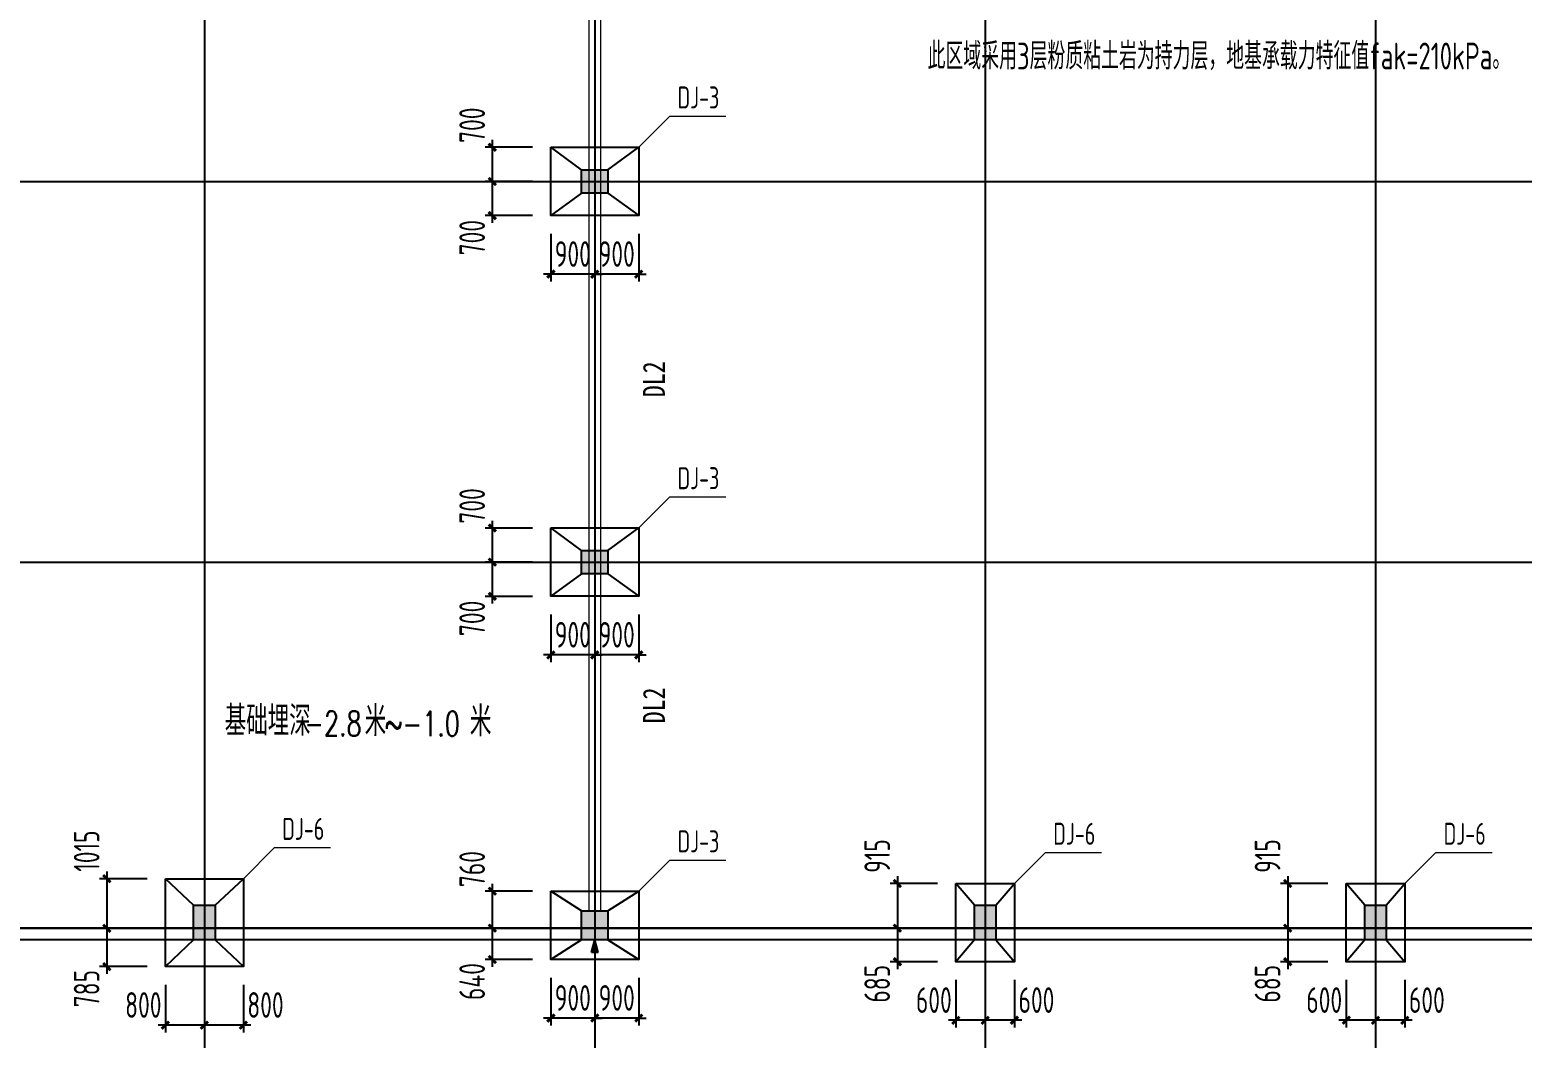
# Model space of a CAD drawing. Header units: millimetres. Extents: x 6950065 to 7140129, y 16284814 to 19754034.
# Drawn here: x 6989765 to 7020346, y 18923708 to 18944365 of the extents above; entities that cross this region are included whole.
import ezdxf

# ---------------------------------------------------------------- set-up
doc = ezdxf.new("R2010")
doc.units = ezdxf.units.MM
doc.header["$LTSCALE"] = 1500
doc.header["$MEASUREMENT"] = 0
doc.linetypes.add('94', pattern=[0])
doc.layers.get('Defpoints').update_dxf_attribs({"color": 1})
for name, color, linetype in [('1', 7, 'Continuous'), ('3', 3, 'Continuous'), ('AXIS', 3, 'Continuous'), ('COLU', 253, 'Continuous'), ('COLU_DIM', 3, 'Continuous'), ('COLU_HATCH', 251, 'Continuous'), ('C型钢', 6, 'Continuous'), ('dim', 7, 'Continuous'), ('DIM_SYMB', 165, 'Continuous'), ('搅拌桩', 136, 'Continuous'), ('轴线__尺寸数字', 253, 'Continuous')]:
    doc.layers.add(name, color=color, linetype=linetype)
doc.layers.add('BEAM_CON', color=4, linetype='Continuous', lineweight=0)
doc.layers.add('COLU_NUM', color=7, linetype='Continuous', lineweight=0)
doc.styles.add('_TCH_DIM', font='SIMPLEX', dxfattribs={"bigfont": 'GBCBIG'})
doc.styles.add('TSSD_Dimension', font='Tssdeng.shx', dxfattribs={"width": 0.7, "bigfont": 'hztxt.shx'})
doc.styles.add('TSSD_Label', font='Tssdeng.shx', dxfattribs={"width": 0.7, "bigfont": 'hztxt.shx'})
doc.styles.add('TSSD_REIN', font='tssdeng.shx', dxfattribs={"width": 0.7, "bigfont": 'tssdchn.shx'})
doc.styles.add('黑体', font='simhei.ttf', dxfattribs={"width": 0.8})
doc.dimstyles.new('TSSD_150_150', dxfattribs={"dimtxt": 525, "dimasz": 150, "dimexe": 150, "dimexo": 375, "dimgap": 150, "dimtad": 1, "dimdec": 0, "dimzin": 0, "dimdsep": 46, "dimtxsty": 'TSSD_Dimension', "dimblk": 'ARCHTICK', "dimcen": 0, "dimdle": 150, "dimclrt": 7, "dimadec": 0, "dimazin": 0, "dimtfac": 1, "dimtdec": 0, "dimtix": 1, "dimtmove": 2, "dimatfit": 3, "dimfxl": 0, "dimtolj": 1, "dimtzin": 0, "dimarcsym": 0})

# ---------------------------------------------------------------- blocks, each defined once
blk = doc.blocks.new('jmv')
at = {"layer": 'COLU_HATCH'}
for points in [[(6343576, 18763930), (6344116, 18763930), (6344116, 18763450), (6343576, 18763450)], [(6343576, 18756130), (6344116, 18756130), (6344116, 18755650), (6343576, 18755650)], [(6335626, 18748860), (6336066, 18748860), (6336066, 18748150), (6335626, 18748150)], [(6343576, 18748750), (6344116, 18748750), (6344116, 18748150), (6343576, 18748150)], [(6351626, 18748860), (6352066, 18748860), (6352066, 18748150), (6351626, 18748150)], [(6359626, 18748860), (6360066, 18748860), (6360066, 18748150), (6359626, 18748150)]]:
    blk.add_hatch(color=256, dxfattribs=at).paths.add_polyline_path(points)
at = {"layer": 'COLU'}
for points in [[(6343576, 18763930), (6344116, 18763930), (6344116, 18763450), (6343576, 18763450)], [(6343576, 18756130), (6344116, 18756130), (6344116, 18755650), (6343576, 18755650)], [(6335626, 18748860), (6336066, 18748860), (6336066, 18748150), (6335626, 18748150)], [(6343576, 18748750), (6344116, 18748750), (6344116, 18748150), (6343576, 18748150)], [(6351626, 18748860), (6352066, 18748860), (6352066, 18748150), (6351626, 18748150)], [(6359626, 18748860), (6360066, 18748860), (6360066, 18748150), (6359626, 18748150)]]:
    blk.add_lwpolyline(points, close=True, dxfattribs=at)
blk = doc.blocks.new('_ArchTick')
at = {"color": 0, "linetype": 'ByBlock', "const_width": 0.4}
blk.add_lwpolyline([(-0.5, -0.5), (0.5, 0.5)], dxfattribs=at)
blk = doc.blocks.new('*D810')
at = {"layer": 'COLU_DIM', "color": 0, "lineweight": -2}
for p, q in [((7001342, 18940184), (7001342, 18939209)), ((7002242, 18940184), (7002242, 18939209)), ((7001342, 18939359), (7001192, 18939359)), ((7002242, 18939359), (7001342, 18939359)), ((7002242, 18939359), (7002392, 18939359))]:
    blk.add_line(p, q, dxfattribs=at)
at = {"layer": 'Defpoints', "color": 0}
for p in [(7001342, 18940559), (7002242, 18940559), (7001342, 18939359)]:
    blk.add_point(p, dxfattribs=at)
at = {"layer": 'COLU_DIM', "color": 0, "lineweight": -2, "xscale": 150, "yscale": 150, "zscale": 150}
blk.add_blockref('_ArchTick', (7001342, 18939359), dxfattribs=at)
at = {"layer": 'COLU_DIM', "color": 0, "lineweight": -2, "xscale": 150, "yscale": 150, "zscale": 150, "rotation": 180}
blk.add_blockref('_ArchTick', (7002242, 18939359), dxfattribs=at)
at = {"layer": 'COLU_DIM', "color": 7, "insert": (7001792, 18939772), "char_height": 525, "attachment_point": 5, "style": 'TSSD_Dimension'}
blk.add_mtext('\\A1;900', dxfattribs=at)
blk = doc.blocks.new('*D811')
at = {"layer": 'COLU_DIM', "color": 0, "lineweight": -2}
for p, q in [((7000442, 18940184), (7000442, 18939209)), ((7001342, 18940184), (7001342, 18939209)), ((7000442, 18939359), (7000292, 18939359)), ((7001342, 18939359), (7000442, 18939359)), ((7001342, 18939359), (7001492, 18939359))]:
    blk.add_line(p, q, dxfattribs=at)
at = {"layer": 'Defpoints', "color": 0}
for p in [(7000442, 18940559), (7001342, 18940559), (7000442, 18939359)]:
    blk.add_point(p, dxfattribs=at)
at = {"layer": 'COLU_DIM', "color": 0, "lineweight": -2, "xscale": 150, "yscale": 150, "zscale": 150}
blk.add_blockref('_ArchTick', (7000442, 18939359), dxfattribs=at)
at = {"layer": 'COLU_DIM', "color": 0, "lineweight": -2, "xscale": 150, "yscale": 150, "zscale": 150, "rotation": 180}
blk.add_blockref('_ArchTick', (7001342, 18939359), dxfattribs=at)
at = {"layer": 'COLU_DIM', "color": 7, "insert": (7000892, 18939772), "char_height": 525, "attachment_point": 5, "style": 'TSSD_Dimension'}
blk.add_mtext('\\A1;900', dxfattribs=at)
blk = doc.blocks.new('*D812')
at = {"layer": 'COLU_DIM', "color": 0, "lineweight": -2}
for p, q in [((7000067, 18941959), (6999092, 18941959)), ((6999242, 18942109), (6999242, 18941109)), ((7000067, 18941259), (6999092, 18941259))]:
    blk.add_line(p, q, dxfattribs=at)
at = {"layer": 'Defpoints', "color": 0}
for p in [(7000442, 18941959), (6999242, 18941259), (7000442, 18941259)]:
    blk.add_point(p, dxfattribs=at)
at = {"layer": 'COLU_DIM', "color": 0, "lineweight": -2, "xscale": 150, "yscale": 150, "zscale": 150}
for p, rotation in [((6999242, 18941959), 90), ((6999242, 18941259), 270)]:
    blk.add_blockref('_ArchTick', p, dxfattribs=dict(at, rotation=rotation))
at = {"layer": 'COLU_DIM', "color": 7, "insert": (6998829, 18942411), "char_height": 525, "attachment_point": 5, "rotation": 90, "style": 'TSSD_Dimension'}
blk.add_mtext('\\A1;700', dxfattribs=at)
blk = doc.blocks.new('*D813')
at = {"layer": 'COLU_DIM', "color": 0, "lineweight": -2}
for p, q in [((7000067, 18941259), (6999092, 18941259)), ((6999242, 18941409), (6999242, 18940409)), ((7000067, 18940559), (6999092, 18940559))]:
    blk.add_line(p, q, dxfattribs=at)
at = {"layer": 'Defpoints', "color": 0}
for p in [(7000442, 18941259), (6999242, 18940559), (7000442, 18940559)]:
    blk.add_point(p, dxfattribs=at)
at = {"layer": 'COLU_DIM', "color": 0, "lineweight": -2, "xscale": 150, "yscale": 150, "zscale": 150}
for p, rotation in [((6999242, 18941259), 90), ((6999242, 18940559), 270)]:
    blk.add_blockref('_ArchTick', p, dxfattribs=dict(at, rotation=rotation))
at = {"layer": 'COLU_DIM', "color": 7, "insert": (6998829, 18940107), "char_height": 525, "attachment_point": 5, "rotation": 90, "style": 'TSSD_Dimension'}
blk.add_mtext('\\A1;700', dxfattribs=at)
blk = doc.blocks.new('*D814')
at = {"layer": 'COLU_DIM', "color": 0, "lineweight": -2}
for p, q in [((7001342, 18932384), (7001342, 18931409)), ((7002242, 18932384), (7002242, 18931409)), ((7001342, 18931559), (7001192, 18931559)), ((7002242, 18931559), (7001342, 18931559)), ((7002242, 18931559), (7002392, 18931559))]:
    blk.add_line(p, q, dxfattribs=at)
at = {"layer": 'Defpoints', "color": 0}
for p in [(7001342, 18932759), (7002242, 18932759), (7001342, 18931559)]:
    blk.add_point(p, dxfattribs=at)
at = {"layer": 'COLU_DIM', "color": 0, "lineweight": -2, "xscale": 150, "yscale": 150, "zscale": 150}
blk.add_blockref('_ArchTick', (7001342, 18931559), dxfattribs=at)
at = {"layer": 'COLU_DIM', "color": 0, "lineweight": -2, "xscale": 150, "yscale": 150, "zscale": 150, "rotation": 180}
blk.add_blockref('_ArchTick', (7002242, 18931559), dxfattribs=at)
at = {"layer": 'COLU_DIM', "color": 7, "insert": (7001792, 18931972), "char_height": 525, "attachment_point": 5, "style": 'TSSD_Dimension'}
blk.add_mtext('\\A1;900', dxfattribs=at)
blk = doc.blocks.new('*D815')
at = {"layer": 'COLU_DIM', "color": 0, "lineweight": -2}
for p, q in [((7000442, 18932384), (7000442, 18931409)), ((7001342, 18932384), (7001342, 18931409)), ((7000442, 18931559), (7000292, 18931559)), ((7001342, 18931559), (7000442, 18931559)), ((7001342, 18931559), (7001492, 18931559))]:
    blk.add_line(p, q, dxfattribs=at)
at = {"layer": 'Defpoints', "color": 0}
for p in [(7000442, 18932759), (7001342, 18932759), (7000442, 18931559)]:
    blk.add_point(p, dxfattribs=at)
at = {"layer": 'COLU_DIM', "color": 0, "lineweight": -2, "xscale": 150, "yscale": 150, "zscale": 150}
blk.add_blockref('_ArchTick', (7000442, 18931559), dxfattribs=at)
at = {"layer": 'COLU_DIM', "color": 0, "lineweight": -2, "xscale": 150, "yscale": 150, "zscale": 150, "rotation": 180}
blk.add_blockref('_ArchTick', (7001342, 18931559), dxfattribs=at)
at = {"layer": 'COLU_DIM', "color": 7, "insert": (7000892, 18931972), "char_height": 525, "attachment_point": 5, "style": 'TSSD_Dimension'}
blk.add_mtext('\\A1;900', dxfattribs=at)
blk = doc.blocks.new('*D816')
at = {"layer": 'COLU_DIM', "color": 0, "lineweight": -2}
for p, q in [((6999242, 18934309), (6999242, 18933309)), ((7000067, 18934159), (6999092, 18934159)), ((7000067, 18933459), (6999092, 18933459))]:
    blk.add_line(p, q, dxfattribs=at)
at = {"layer": 'Defpoints', "color": 0}
for p in [(7000442, 18934159), (6999242, 18933459), (7000442, 18933459)]:
    blk.add_point(p, dxfattribs=at)
at = {"layer": 'COLU_DIM', "color": 0, "lineweight": -2, "xscale": 150, "yscale": 150, "zscale": 150}
for p, rotation in [((6999242, 18934159), 90), ((6999242, 18933459), 270)]:
    blk.add_blockref('_ArchTick', p, dxfattribs=dict(at, rotation=rotation))
at = {"layer": 'COLU_DIM', "color": 7, "insert": (6998829, 18934611), "char_height": 525, "attachment_point": 5, "rotation": 90, "style": 'TSSD_Dimension'}
blk.add_mtext('\\A1;700', dxfattribs=at)
blk = doc.blocks.new('*D817')
at = {"layer": 'COLU_DIM', "color": 0, "lineweight": -2}
for p, q in [((6999242, 18933609), (6999242, 18932609)), ((7000067, 18933459), (6999092, 18933459)), ((7000067, 18932759), (6999092, 18932759))]:
    blk.add_line(p, q, dxfattribs=at)
at = {"layer": 'Defpoints', "color": 0}
for p in [(7000442, 18933459), (6999242, 18932759), (7000442, 18932759)]:
    blk.add_point(p, dxfattribs=at)
at = {"layer": 'COLU_DIM', "color": 0, "lineweight": -2, "xscale": 150, "yscale": 150, "zscale": 150}
for p, rotation in [((6999242, 18933459), 90), ((6999242, 18932759), 270)]:
    blk.add_blockref('_ArchTick', p, dxfattribs=dict(at, rotation=rotation))
at = {"layer": 'COLU_DIM', "color": 7, "insert": (6998829, 18932307), "char_height": 525, "attachment_point": 5, "rotation": 90, "style": 'TSSD_Dimension'}
blk.add_mtext('\\A1;700', dxfattribs=at)
blk = doc.blocks.new('*D818')
at = {"layer": 'COLU_DIM', "color": 0, "lineweight": -2}
for p, q in [((7001342, 18924944), (7001342, 18923969)), ((7002242, 18924944), (7002242, 18923969)), ((7001342, 18924119), (7001192, 18924119)), ((7002242, 18924119), (7001342, 18924119)), ((7002242, 18924119), (7002392, 18924119))]:
    blk.add_line(p, q, dxfattribs=at)
at = {"layer": 'Defpoints', "color": 0}
for p in [(7001342, 18925319), (7002242, 18925319), (7001342, 18924119)]:
    blk.add_point(p, dxfattribs=at)
at = {"layer": 'COLU_DIM', "color": 0, "lineweight": -2, "xscale": 150, "yscale": 150, "zscale": 150}
blk.add_blockref('_ArchTick', (7001342, 18924119), dxfattribs=at)
at = {"layer": 'COLU_DIM', "color": 0, "lineweight": -2, "xscale": 150, "yscale": 150, "zscale": 150, "rotation": 180}
blk.add_blockref('_ArchTick', (7002242, 18924119), dxfattribs=at)
at = {"layer": 'COLU_DIM', "color": 7, "insert": (7001792, 18924532), "char_height": 525, "attachment_point": 5, "style": 'TSSD_Dimension'}
blk.add_mtext('\\A1;900', dxfattribs=at)
blk = doc.blocks.new('*D819')
at = {"layer": 'COLU_DIM', "color": 0, "lineweight": -2}
for p, q in [((7000442, 18924944), (7000442, 18923969)), ((7001342, 18924944), (7001342, 18923969)), ((7000442, 18924119), (7000292, 18924119)), ((7001342, 18924119), (7000442, 18924119)), ((7001342, 18924119), (7001492, 18924119))]:
    blk.add_line(p, q, dxfattribs=at)
at = {"layer": 'Defpoints', "color": 0}
for p in [(7000442, 18925319), (7001342, 18925319), (7000442, 18924119)]:
    blk.add_point(p, dxfattribs=at)
at = {"layer": 'COLU_DIM', "color": 0, "lineweight": -2, "xscale": 150, "yscale": 150, "zscale": 150}
blk.add_blockref('_ArchTick', (7000442, 18924119), dxfattribs=at)
at = {"layer": 'COLU_DIM', "color": 0, "lineweight": -2, "xscale": 150, "yscale": 150, "zscale": 150, "rotation": 180}
blk.add_blockref('_ArchTick', (7001342, 18924119), dxfattribs=at)
at = {"layer": 'COLU_DIM', "color": 7, "insert": (7000892, 18924532), "char_height": 525, "attachment_point": 5, "style": 'TSSD_Dimension'}
blk.add_mtext('\\A1;900', dxfattribs=at)
blk = doc.blocks.new('*D820')
at = {"layer": 'COLU_DIM', "color": 0, "lineweight": -2}
for p, q in [((7000067, 18926719), (6999092, 18926719)), ((6999242, 18926869), (6999242, 18925809)), ((7000067, 18925959), (6999092, 18925959))]:
    blk.add_line(p, q, dxfattribs=at)
at = {"layer": 'Defpoints', "color": 0}
for p in [(7000442, 18926719), (6999242, 18925959), (7000442, 18925959)]:
    blk.add_point(p, dxfattribs=at)
at = {"layer": 'COLU_DIM', "color": 0, "lineweight": -2, "xscale": 150, "yscale": 150, "zscale": 150}
for p, rotation in [((6999242, 18926719), 90), ((6999242, 18925959), 270)]:
    blk.add_blockref('_ArchTick', p, dxfattribs=dict(at, rotation=rotation))
at = {"layer": 'COLU_DIM', "color": 7, "insert": (6998829, 18927171), "char_height": 525, "attachment_point": 5, "rotation": 90, "style": 'TSSD_Dimension'}
blk.add_mtext('\\A1;760', dxfattribs=at)
blk = doc.blocks.new('*D821')
at = {"layer": 'COLU_DIM', "color": 0, "lineweight": -2}
for p, q in [((6999242, 18926109), (6999242, 18925169)), ((7000067, 18925959), (6999092, 18925959)), ((7000067, 18925319), (6999092, 18925319))]:
    blk.add_line(p, q, dxfattribs=at)
at = {"layer": 'Defpoints', "color": 0}
for p in [(7000442, 18925959), (6999242, 18925319), (7000442, 18925319)]:
    blk.add_point(p, dxfattribs=at)
at = {"layer": 'COLU_DIM', "color": 0, "lineweight": -2, "xscale": 150, "yscale": 150, "zscale": 150}
for p, rotation in [((6999242, 18925959), 90), ((6999242, 18925319), 270)]:
    blk.add_blockref('_ArchTick', p, dxfattribs=dict(at, rotation=rotation))
at = {"layer": 'COLU_DIM', "color": 7, "insert": (6998829, 18924867), "char_height": 525, "attachment_point": 5, "rotation": 90, "style": 'TSSD_Dimension'}
blk.add_mtext('\\A1;640', dxfattribs=at)
blk = doc.blocks.new('*D830')
at = {"layer": 'COLU_DIM', "color": 0, "lineweight": -2}
for p, q in [((6993342, 18924799), (6993342, 18923824)), ((6994142, 18924799), (6994142, 18923824)), ((6994292, 18923974), (6993192, 18923974))]:
    blk.add_line(p, q, dxfattribs=at)
at = {"layer": 'Defpoints', "color": 0}
for p in [(6993342, 18925174), (6994142, 18925174), (6993342, 18923974)]:
    blk.add_point(p, dxfattribs=at)
at = {"layer": 'COLU_DIM', "color": 0, "lineweight": -2, "xscale": 150, "yscale": 150, "zscale": 150, "rotation": 180}
blk.add_blockref('_ArchTick', (6993342, 18923974), dxfattribs=at)
at = {"layer": 'COLU_DIM', "color": 0, "lineweight": -2, "xscale": 150, "yscale": 150, "zscale": 150}
blk.add_blockref('_ArchTick', (6994142, 18923974), dxfattribs=at)
at = {"layer": 'COLU_DIM', "color": 7, "insert": (6994593, 18924387), "char_height": 525, "attachment_point": 5, "style": 'TSSD_Dimension'}
blk.add_mtext('\\A1;800', dxfattribs=at)
blk = doc.blocks.new('*D831')
at = {"layer": 'COLU_DIM', "color": 0, "lineweight": -2}
for p, q in [((6992542, 18924799), (6992542, 18923824)), ((6993342, 18924799), (6993342, 18923824)), ((6993492, 18923974), (6992392, 18923974))]:
    blk.add_line(p, q, dxfattribs=at)
at = {"layer": 'Defpoints', "color": 0}
for p in [(6992542, 18925174), (6993342, 18925174), (6992542, 18923974)]:
    blk.add_point(p, dxfattribs=at)
at = {"layer": 'COLU_DIM', "color": 0, "lineweight": -2, "xscale": 150, "yscale": 150, "zscale": 150, "rotation": 180}
blk.add_blockref('_ArchTick', (6992542, 18923974), dxfattribs=at)
at = {"layer": 'COLU_DIM', "color": 0, "lineweight": -2, "xscale": 150, "yscale": 150, "zscale": 150}
blk.add_blockref('_ArchTick', (6993342, 18923974), dxfattribs=at)
at = {"layer": 'COLU_DIM', "color": 7, "insert": (6992090, 18924387), "char_height": 525, "attachment_point": 5, "style": 'TSSD_Dimension'}
blk.add_mtext('\\A1;800', dxfattribs=at)
blk = doc.blocks.new('*D832')
at = {"layer": 'COLU_DIM', "color": 0, "lineweight": -2}
for p, q in [((6992167, 18926974), (6991192, 18926974)), ((6991342, 18927124), (6991342, 18925809)), ((6992167, 18925959), (6991192, 18925959))]:
    blk.add_line(p, q, dxfattribs=at)
at = {"layer": 'Defpoints', "color": 0}
for p in [(6992542, 18926974), (6991342, 18925959), (6992542, 18925959)]:
    blk.add_point(p, dxfattribs=at)
at = {"layer": 'COLU_DIM', "color": 0, "lineweight": -2, "xscale": 150, "yscale": 150, "zscale": 150}
for p, rotation in [((6991342, 18926974), 90), ((6991342, 18925959), 270)]:
    blk.add_blockref('_ArchTick', p, dxfattribs=dict(at, rotation=rotation))
at = {"layer": 'COLU_DIM', "color": 7, "insert": (6990929, 18927539), "char_height": 525, "attachment_point": 5, "rotation": 90, "style": 'TSSD_Dimension'}
blk.add_mtext('\\A1;1015', dxfattribs=at)
blk = doc.blocks.new('*D833')
at = {"layer": 'COLU_DIM', "color": 0, "lineweight": -2}
for p, q in [((6991342, 18926109), (6991342, 18925024)), ((6992167, 18925959), (6991192, 18925959)), ((6992167, 18925174), (6991192, 18925174))]:
    blk.add_line(p, q, dxfattribs=at)
at = {"layer": 'Defpoints', "color": 0}
for p in [(6992542, 18925959), (6991342, 18925174), (6992542, 18925174)]:
    blk.add_point(p, dxfattribs=at)
at = {"layer": 'COLU_DIM', "color": 0, "lineweight": -2, "xscale": 150, "yscale": 150, "zscale": 150}
for p, rotation in [((6991342, 18925959), 90), ((6991342, 18925174), 270)]:
    blk.add_blockref('_ArchTick', p, dxfattribs=dict(at, rotation=rotation))
at = {"layer": 'COLU_DIM', "color": 7, "insert": (6990929, 18924722), "char_height": 525, "attachment_point": 5, "rotation": 90, "style": 'TSSD_Dimension'}
blk.add_mtext('\\A1;785', dxfattribs=at)
blk = doc.blocks.new('A$C177878A3')
at = {"layer": '1', "linetype": '94'}
blk.add_hatch(color=6, dxfattribs=at).paths.add_polyline_path([(112, 433), (0, 0), (224, 0)])
at = {"layer": '1', "color": 6, "linetype": '94'}
for p, q in [((0, 0), (112, 433)), ((224, 0), (112, 433)), ((0, 0), (224, 0))]:
    blk.add_line(p, q, dxfattribs=at)
blk = doc.blocks.new('A$C32175502')
at = {"layer": '1', "linetype": '94'}
blk.add_blockref('A$C177878A3', (0, 0), dxfattribs=at)
blk = doc.blocks.new('A$C3C5B3CE3')
at = {"layer": '1', "linetype": '94', "rotation": 180}
blk.add_blockref('A$C32175502', (224, 433), dxfattribs=at)
blk = doc.blocks.new('A$C43EB326B')
at = {"layer": '搅拌桩'}
blk.add_blockref('A$C3C5B3CE3', (0, 0), dxfattribs=at)
blk = doc.blocks.new('A$C2BB7790D')
at = {"layer": 'dim'}
blk.add_blockref('A$C43EB326B', (0, 0), dxfattribs=at)
blk = doc.blocks.new('*D1351')
at = {"layer": 'COLU_DIM', "color": 0, "lineweight": -2}
for p, q in [((7009342, 18924899), (7009342, 18923924)), ((7009942, 18924899), (7009942, 18923924)), ((7010092, 18924074), (7009192, 18924074))]:
    blk.add_line(p, q, dxfattribs=at)
at = {"layer": 'Defpoints', "color": 0}
for p in [(7009342, 18925274), (7009942, 18925274), (7009342, 18924074)]:
    blk.add_point(p, dxfattribs=at)
at = {"layer": 'COLU_DIM', "color": 0, "lineweight": -2, "xscale": 150, "yscale": 150, "zscale": 150, "rotation": 180}
blk.add_blockref('_ArchTick', (7009342, 18924074), dxfattribs=at)
at = {"layer": 'COLU_DIM', "color": 0, "lineweight": -2, "xscale": 150, "yscale": 150, "zscale": 150}
blk.add_blockref('_ArchTick', (7009942, 18924074), dxfattribs=at)
at = {"layer": 'COLU_DIM', "color": 7, "insert": (7010393, 18924487), "char_height": 525, "attachment_point": 5, "style": 'TSSD_Dimension'}
blk.add_mtext('\\A1;600', dxfattribs=at)
blk = doc.blocks.new('*D1352')
at = {"layer": 'COLU_DIM', "color": 0, "lineweight": -2}
for p, q in [((7008742, 18924899), (7008742, 18923924)), ((7009342, 18924899), (7009342, 18923924)), ((7009492, 18924074), (7008592, 18924074))]:
    blk.add_line(p, q, dxfattribs=at)
at = {"layer": 'Defpoints', "color": 0}
for p in [(7008742, 18925274), (7009342, 18925274), (7008742, 18924074)]:
    blk.add_point(p, dxfattribs=at)
at = {"layer": 'COLU_DIM', "color": 0, "lineweight": -2, "xscale": 150, "yscale": 150, "zscale": 150, "rotation": 180}
blk.add_blockref('_ArchTick', (7008742, 18924074), dxfattribs=at)
at = {"layer": 'COLU_DIM', "color": 0, "lineweight": -2, "xscale": 150, "yscale": 150, "zscale": 150}
blk.add_blockref('_ArchTick', (7009342, 18924074), dxfattribs=at)
at = {"layer": 'COLU_DIM', "color": 7, "insert": (7008290, 18924487), "char_height": 525, "attachment_point": 5, "style": 'TSSD_Dimension'}
blk.add_mtext('\\A1;600', dxfattribs=at)
blk = doc.blocks.new('*D1353')
at = {"layer": 'COLU_DIM', "color": 0, "lineweight": -2}
for p, q in [((7007542, 18927024), (7007542, 18925809)), ((7008367, 18926874), (7007392, 18926874)), ((7008367, 18925959), (7007392, 18925959))]:
    blk.add_line(p, q, dxfattribs=at)
at = {"layer": 'Defpoints', "color": 0}
for p in [(7008742, 18926874), (7007542, 18925959), (7008742, 18925959)]:
    blk.add_point(p, dxfattribs=at)
at = {"layer": 'COLU_DIM', "color": 0, "lineweight": -2, "xscale": 150, "yscale": 150, "zscale": 150}
for p, rotation in [((7007542, 18926874), 90), ((7007542, 18925959), 270)]:
    blk.add_blockref('_ArchTick', p, dxfattribs=dict(at, rotation=rotation))
at = {"layer": 'COLU_DIM', "color": 7, "insert": (7007129, 18927439), "char_height": 525, "attachment_point": 5, "rotation": 90, "style": 'TSSD_Dimension'}
blk.add_mtext('\\A1;915', dxfattribs=at)
blk = doc.blocks.new('*D1354')
at = {"layer": 'COLU_DIM', "color": 0, "lineweight": -2}
for p, q in [((7007542, 18926109), (7007542, 18925124)), ((7008367, 18925959), (7007392, 18925959)), ((7008367, 18925274), (7007392, 18925274))]:
    blk.add_line(p, q, dxfattribs=at)
at = {"layer": 'Defpoints', "color": 0}
for p in [(7008742, 18925959), (7007542, 18925274), (7008742, 18925274)]:
    blk.add_point(p, dxfattribs=at)
at = {"layer": 'COLU_DIM', "color": 0, "lineweight": -2, "xscale": 150, "yscale": 150, "zscale": 150}
for p, rotation in [((7007542, 18925959), 90), ((7007542, 18925274), 270)]:
    blk.add_blockref('_ArchTick', p, dxfattribs=dict(at, rotation=rotation))
at = {"layer": 'COLU_DIM', "color": 7, "insert": (7007129, 18924822), "char_height": 525, "attachment_point": 5, "rotation": 90, "style": 'TSSD_Dimension'}
blk.add_mtext('\\A1;685', dxfattribs=at)
blk = doc.blocks.new('*D1355')
at = {"layer": 'COLU_DIM', "color": 0, "lineweight": -2}
for p, q in [((7017342, 18924899), (7017342, 18923924)), ((7017942, 18924899), (7017942, 18923924)), ((7018092, 18924074), (7017192, 18924074))]:
    blk.add_line(p, q, dxfattribs=at)
at = {"layer": 'Defpoints', "color": 0}
for p in [(7017342, 18925274), (7017942, 18925274), (7017342, 18924074)]:
    blk.add_point(p, dxfattribs=at)
at = {"layer": 'COLU_DIM', "color": 0, "lineweight": -2, "xscale": 150, "yscale": 150, "zscale": 150, "rotation": 180}
blk.add_blockref('_ArchTick', (7017342, 18924074), dxfattribs=at)
at = {"layer": 'COLU_DIM', "color": 0, "lineweight": -2, "xscale": 150, "yscale": 150, "zscale": 150}
blk.add_blockref('_ArchTick', (7017942, 18924074), dxfattribs=at)
at = {"layer": 'COLU_DIM', "color": 7, "insert": (7018393, 18924487), "char_height": 525, "attachment_point": 5, "style": 'TSSD_Dimension'}
blk.add_mtext('\\A1;600', dxfattribs=at)
blk = doc.blocks.new('*D1356')
at = {"layer": 'COLU_DIM', "color": 0, "lineweight": -2}
for p, q in [((7016742, 18924899), (7016742, 18923924)), ((7017342, 18924899), (7017342, 18923924)), ((7017492, 18924074), (7016592, 18924074))]:
    blk.add_line(p, q, dxfattribs=at)
at = {"layer": 'Defpoints', "color": 0}
for p in [(7016742, 18925274), (7017342, 18925274), (7016742, 18924074)]:
    blk.add_point(p, dxfattribs=at)
at = {"layer": 'COLU_DIM', "color": 0, "lineweight": -2, "xscale": 150, "yscale": 150, "zscale": 150, "rotation": 180}
blk.add_blockref('_ArchTick', (7016742, 18924074), dxfattribs=at)
at = {"layer": 'COLU_DIM', "color": 0, "lineweight": -2, "xscale": 150, "yscale": 150, "zscale": 150}
blk.add_blockref('_ArchTick', (7017342, 18924074), dxfattribs=at)
at = {"layer": 'COLU_DIM', "color": 7, "insert": (7016290, 18924487), "char_height": 525, "attachment_point": 5, "style": 'TSSD_Dimension'}
blk.add_mtext('\\A1;600', dxfattribs=at)
blk = doc.blocks.new('*D1357')
at = {"layer": 'COLU_DIM', "color": 0, "lineweight": -2}
for p, q in [((7015542, 18927024), (7015542, 18925809)), ((7016367, 18926874), (7015392, 18926874)), ((7016367, 18925959), (7015392, 18925959))]:
    blk.add_line(p, q, dxfattribs=at)
at = {"layer": 'Defpoints', "color": 0}
for p in [(7016742, 18926874), (7015542, 18925959), (7016742, 18925959)]:
    blk.add_point(p, dxfattribs=at)
at = {"layer": 'COLU_DIM', "color": 0, "lineweight": -2, "xscale": 150, "yscale": 150, "zscale": 150}
for p, rotation in [((7015542, 18926874), 90), ((7015542, 18925959), 270)]:
    blk.add_blockref('_ArchTick', p, dxfattribs=dict(at, rotation=rotation))
at = {"layer": 'COLU_DIM', "color": 7, "insert": (7015129, 18927439), "char_height": 525, "attachment_point": 5, "rotation": 90, "style": 'TSSD_Dimension'}
blk.add_mtext('\\A1;915', dxfattribs=at)
blk = doc.blocks.new('*D1358')
at = {"layer": 'COLU_DIM', "color": 0, "lineweight": -2}
for p, q in [((7015542, 18926109), (7015542, 18925124)), ((7016367, 18925959), (7015392, 18925959)), ((7016367, 18925274), (7015392, 18925274))]:
    blk.add_line(p, q, dxfattribs=at)
at = {"layer": 'Defpoints', "color": 0}
for p in [(7016742, 18925959), (7015542, 18925274), (7016742, 18925274)]:
    blk.add_point(p, dxfattribs=at)
at = {"layer": 'COLU_DIM', "color": 0, "lineweight": -2, "xscale": 150, "yscale": 150, "zscale": 150}
for p, rotation in [((7015542, 18925959), 90), ((7015542, 18925274), 270)]:
    blk.add_blockref('_ArchTick', p, dxfattribs=dict(at, rotation=rotation))
at = {"layer": 'COLU_DIM', "color": 7, "insert": (7015129, 18924822), "char_height": 525, "attachment_point": 5, "rotation": 90, "style": 'TSSD_Dimension'}
blk.add_mtext('\\A1;685', dxfattribs=at)

msp = doc.modelspace()

# ---------------------------------------------------------------- linework, layer by layer
at = {"layer": 'AXIS', "color": 1}
for p, q in [((6993341.7, 18982959.1), (6993341.7, 18922959.1)), ((7001341.7, 18982959.1), (7001341.7, 18922959.1)), ((7009341.7, 18982959.1), (7009341.7, 18922959.1)), ((7017341.7, 18982959.1), (7017341.7, 18922959.1)), ((6974341.7, 18941259.1), (7030714.6, 18941259.1)), ((6974341.7, 18933459.1), (7030714.6, 18933459.1)), ((6974341.7, 18925959.1), (7030714.6, 18925959.1))]:
    msp.add_line(p, q, dxfattribs=at)
at = {"layer": 'BEAM_CON'}
for p, q in [((7001221.7, 18979599.1), (7001221.7, 18926319.1)), ((7001461.7, 18979599.1), (7001461.7, 18926319.1)), ((7001221.7, 18948359.1), (7001221.7, 18941959.1)), ((7001461.7, 18948359.1), (7001461.7, 18941959.1)), ((7001221.7, 18940559.1), (7001221.7, 18934159.1)), ((7001461.7, 18940559.1), (7001461.7, 18934159.1)), ((7001221.7, 18932759.1), (7001221.7, 18926719.1)), ((7001461.7, 18932759.1), (7001461.7, 18926719.1))]:
    msp.add_line(p, q, dxfattribs=at)
at = {"layer": 'COLU'}
for points in [[(7000441.7, 18941959.1), (7002241.7, 18941959.1), (7002241.7, 18940559.1), (7000441.7, 18940559.1)], [(7000441.7, 18934159.1), (7002241.7, 18934159.1), (7002241.7, 18932759.1), (7000441.7, 18932759.1)], [(6992541.7, 18926974.1), (6994141.7, 18926974.1), (6994141.7, 18925174.1), (6992541.7, 18925174.1)], [(7000441.7, 18926719.1), (7002241.7, 18926719.1), (7002241.7, 18925319.1), (7000441.7, 18925319.1)], [(7008741.7, 18926874.1), (7009941.7, 18926874.1), (7009941.7, 18925274.1), (7008741.7, 18925274.1)], [(7016741.7, 18926874.1), (7017941.7, 18926874.1), (7017941.7, 18925274.1), (7016741.7, 18925274.1)]]:
    msp.add_lwpolyline(points, close=True, dxfattribs=at)
at = {"layer": 'COLU_NUM'}
for p, q in [((7002241.7, 18941959.1), (7002878.1, 18942595.5)), ((7002878.1, 18942595.5), (7004029.1, 18942595.5)), ((7002241.7, 18934159.1), (7002878.1, 18934795.5)), ((7002878.1, 18934795.5), (7004029.1, 18934795.5)), ((6994141.7, 18926974.1), (6994778.1, 18927610.5)), ((6994778.1, 18927610.5), (6995929.1, 18927610.5)), ((7009941.7, 18926874.1), (7010578.1, 18927510.5)), ((7010578.1, 18927510.5), (7011729.1, 18927510.5)), ((7017941.7, 18926874.1), (7018578.1, 18927510.5)), ((7018578.1, 18927510.5), (7019729.1, 18927510.5)), ((7002241.7, 18926719.1), (7002878.1, 18927355.5)), ((7002878.1, 18927355.5), (7004029.1, 18927355.5))]:
    msp.add_line(p, q, dxfattribs=at)
at = {"layer": 'C型钢', "color": 4}
for points in [[(6977101.7, 18980199.1), (7025581.7, 18980199.1), (7025581.7, 18925719.1), (6977101.7, 18925719.1)], [(6977341.7, 18979959.1), (7025341.7, 18979959.1), (7025341.7, 18925959.1), (6977341.7, 18925959.1)]]:
    msp.add_lwpolyline(points, close=True, dxfattribs=at)
at = {"layer": 'C型钢', "color": 3}
for points in [[(7001071.7, 18941499.1), (7000441.7, 18941959.1)], [(7001611.7, 18941499.1), (7002241.7, 18941959.1)], [(7001071.7, 18941019.1), (7000441.7, 18940559.1)], [(7001611.7, 18941019.1), (7002241.7, 18940559.1)], [(7001071.7, 18933699.1), (7000441.7, 18934159.1)], [(7001611.7, 18933699.1), (7002241.7, 18934159.1)], [(7001071.7, 18933219.1), (7000441.7, 18932759.1)], [(7001611.7, 18933219.1), (7002241.7, 18932759.1)], [(6993121.7, 18926429.1), (6992541.7, 18926974.1)], [(6993561.7, 18926429.1), (6994141.7, 18926974.1)], [(7001071.7, 18926319.1), (7000441.7, 18926719.1)], [(7001611.7, 18926319.1), (7002241.7, 18926719.1)], [(7009121.7, 18926429.1), (7008741.7, 18926874.1)], [(7009561.7, 18926429.1), (7009941.7, 18926874.1)], [(7017121.7, 18926429.1), (7016741.7, 18926874.1)], [(7017561.7, 18926429.1), (7017941.7, 18926874.1)], [(6993121.7, 18925719.1), (6992541.7, 18925174.1)], [(6993561.7, 18925719.1), (6994141.7, 18925174.1)], [(7001071.7, 18925719.1), (7000441.7, 18925319.1)], [(7001611.7, 18925719.1), (7002241.7, 18925319.1)], [(7009121.7, 18925719.1), (7008741.7, 18925274.1)], [(7009561.7, 18925719.1), (7009941.7, 18925274.1)], [(7017121.7, 18925719.1), (7016741.7, 18925274.1)], [(7017561.7, 18925719.1), (7017941.7, 18925274.1)]]:
    msp.add_lwpolyline(points, dxfattribs=at)
at = {"layer": 'DIM_SYMB'}
msp.add_lwpolyline([(6991075.1, 18929734.9, 0, 0, 0), (7007025.1, 18929702.5, 120, 0, 0), (7007475.1, 18929701.5, 0, 0, 0)], format="xyseb", dxfattribs=at)

# ---------------------------------------------------------------- block references
at = {"layer": '3', "xscale": -0.6000000000931323, "yscale": 0.5999999999767169, "zscale": 0.6, "rotation": 180}
msp.add_blockref('A$C2BB7790D', (7001274.7, 18925719.1), dxfattribs=at)
at = {"layer": 'C型钢', "color": 3}
msp.add_blockref('jmv', (657495.6, 177569.1), dxfattribs=at)

# ---------------------------------------------------------------- texts
at = {"layer": 'COLU_NUM', "style": 'TSSD_Label', "width": 0.7}
for s, p in [('DJ-3', (7003037.2, 18942754.6)), ('DJ-3', (7003037.2, 18934954.6)), ('DJ-6', (6994937.2, 18927769.6)), ('DJ-6', (7010737.2, 18927669.6)), ('DJ-6', (7018737.2, 18927669.6)), ('DJ-3', (7003037.2, 18927514.6))]:
    msp.add_text(s, height=450, dxfattribs=at).set_placement(p)
at = {"layer": 'COLU_NUM', "style": '黑体', "width": 0.8}
for p in [(7002777.5, 18936838.6), (7002777.5, 18930156.5)]:
    msp.add_text('DL2', height=450, rotation=90, dxfattribs=at).set_placement(p)
at = {"layer": 'DIM_SYMB', "color": 7, "style": '_TCH_DIM'}
for s, height, p in [('基础埋深', 612.77, (6993756.5, 18929903.7)), ('米', 612.8, (6996624.9, 18929897.9)), ('米', 612.8, (6998781.9, 18929893.5))]:
    msp.add_text(s, height=height, rotation=359.88345, dxfattribs=at).set_placement(p)
at = {"layer": 'DIM_SYMB', "color": 7, "style": '_TCH_DIM', "width": 0.705882}
for s, p in [('-2.8', (6995390.6, 18929900.4)), ('~-1.0', (6997033.4, 18929897))]:
    msp.add_text(s, height=510, rotation=359.88345, dxfattribs=at).set_placement(p)
at = {"layer": '轴线__尺寸数字', "color": 6, "style": 'TSSD_REIN', "width": 0.7}
msp.add_text('此区域采用3层粉质粘土岩为持力层，地基承载力特征值fak=210kPa。', height=550.8, rotation=0, dxfattribs=at).set_placement((7008162.2, 18943552.6))

# ---------------------------------------------------------------- dimensions: what is measured, and where the dimension line sits
at = {"layer": 'COLU_DIM'}
for base, p1, p2, picture, middle in [((6999241.7, 18941259.1), (7000441.7, 18941959.1), (7000441.7, 18941259.1), '*D812', (6998829.2, 18942410.7)), ((6999241.7, 18940559.1), (7000441.7, 18941259.1), (7000441.7, 18940559.1), '*D813', (6998829.2, 18940107.4)), ((6999241.7, 18933459.1), (7000441.7, 18934159.1), (7000441.7, 18933459.1), '*D816', (6998829.2, 18934610.7)), ((6999241.7, 18932759.1), (7000441.7, 18933459.1), (7000441.7, 18932759.1), '*D817', (6998829.2, 18932307.4)), ((6991341.7, 18925959.1), (6992541.7, 18926974.1), (6992541.7, 18925959.1), '*D832', (6990929.2, 18927538.8)), ((7007541.7, 18925959.1), (7008741.7, 18926874.1), (7008741.7, 18925959.1), '*D1353', (7007129.2, 18927438.8)), ((7015541.7, 18925959.1), (7016741.7, 18926874.1), (7016741.7, 18925959.1), '*D1357', (7015129.2, 18927438.8)), ((6999241.7, 18925959.1), (7000441.7, 18926719.1), (7000441.7, 18925959.1), '*D820', (6998829.2, 18927170.7)), ((6991341.7, 18925174.1), (6992541.7, 18925959.1), (6992541.7, 18925174.1), '*D833', (6990929.2, 18924722.4)), ((6999241.7, 18925319.1), (7000441.7, 18925959.1), (7000441.7, 18925319.1), '*D821', (6998829.2, 18924867.4)), ((7007541.7, 18925274.1), (7008741.7, 18925959.1), (7008741.7, 18925274.1), '*D1354', (7007129.2, 18924822.4)), ((7015541.7, 18925274.1), (7016741.7, 18925959.1), (7016741.7, 18925274.1), '*D1358', (7015129.2, 18924822.4))]:
    dim = msp.add_linear_dim(base=base, p1=p1, p2=p2, angle=270, dimstyle='TSSD_150_150', dxfattribs=at)
    dim.commit()
    dim.dimension.update_dxf_attribs({"geometry": picture, "text_midpoint": middle, "dimtype": 128})
for base, p1, p2, picture, middle in [((7000441.7, 18939359.1), (7001341.7, 18940559.1), (7000441.7, 18940559.1), '*D811', (7000891.7, 18939771.6)), ((7001341.7, 18939359.1), (7002241.7, 18940559.1), (7001341.7, 18940559.1), '*D810', (7001791.7, 18939771.6)), ((7000441.7, 18931559.1), (7001341.7, 18932759.1), (7000441.7, 18932759.1), '*D815', (7000891.7, 18931971.6)), ((7001341.7, 18931559.1), (7002241.7, 18932759.1), (7001341.7, 18932759.1), '*D814', (7001791.7, 18931971.6)), ((7000441.7, 18924119.1), (7001341.7, 18925319.1), (7000441.7, 18925319.1), '*D819', (7000891.7, 18924531.6)), ((7001341.7, 18924119.1), (7002241.7, 18925319.1), (7001341.7, 18925319.1), '*D818', (7001791.7, 18924531.6))]:
    dim = msp.add_linear_dim(base=base, p1=p1, p2=p2, dimstyle='TSSD_150_150', dxfattribs=at)
    dim.commit()
    dim.dimension.update_dxf_attribs({"geometry": picture, "text_midpoint": middle})
for base, p1, p2, picture, middle in [((6992541.7, 18923974.1), (6993341.7, 18925174.1), (6992541.7, 18925174.1), '*D831', (6992090.1, 18924386.6)), ((6993341.7, 18923974.1), (6994141.7, 18925174.1), (6993341.7, 18925174.1), '*D830', (6994593.4, 18924386.6)), ((7008741.7, 18924074.1), (7009341.7, 18925274.1), (7008741.7, 18925274.1), '*D1352', (7008290.1, 18924486.6)), ((7009341.7, 18924074.1), (7009941.7, 18925274.1), (7009341.7, 18925274.1), '*D1351', (7010393.4, 18924486.6)), ((7016741.7, 18924074.1), (7017341.7, 18925274.1), (7016741.7, 18925274.1), '*D1356', (7016290.1, 18924486.6)), ((7017341.7, 18924074.1), (7017941.7, 18925274.1), (7017341.7, 18925274.1), '*D1355', (7018393.4, 18924486.6))]:
    dim = msp.add_linear_dim(base=base, p1=p1, p2=p2, dimstyle='TSSD_150_150', dxfattribs=at)
    dim.commit()
    dim.dimension.update_dxf_attribs({"geometry": picture, "text_midpoint": middle, "dimtype": 128})

doc.saveas('drawing.dxf')
